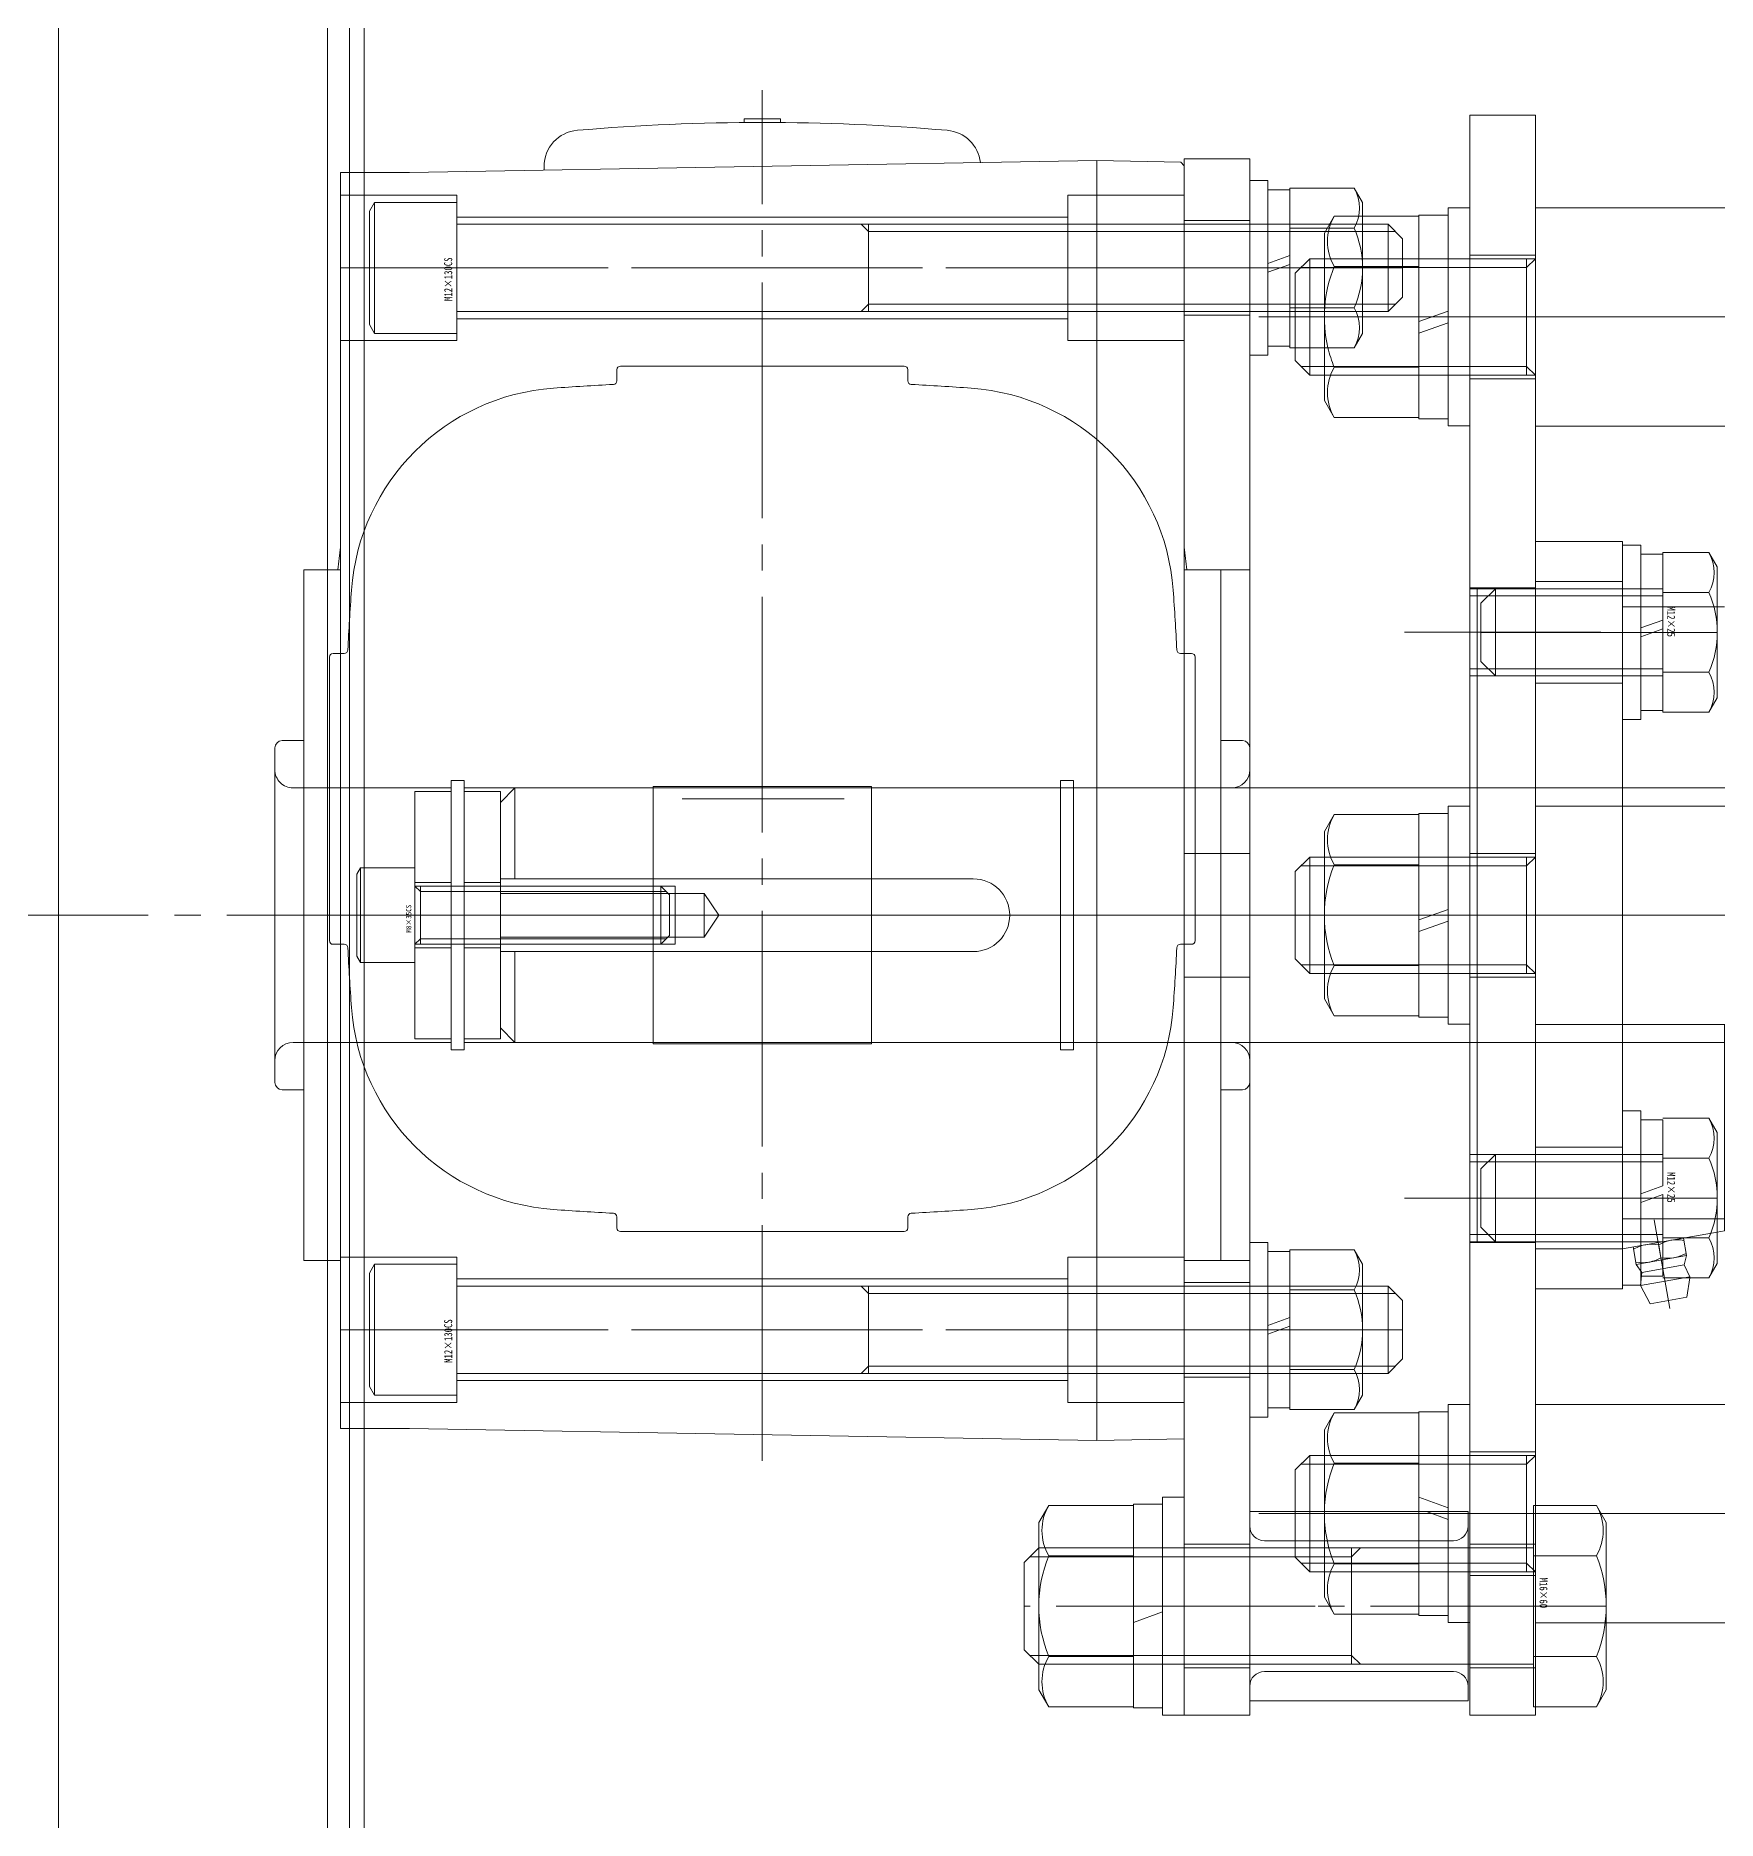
# Model space of a CAD drawing. Units: millimetres at full size. Extents: x -19442 to 19442, y -5866 to 5866.
# Drawn here: x 5486.6 to 5717.7, y 2206.1 to 2451.5 of the extents above; entities that cross this region are included whole.
import ezdxf
from ezdxf.enums import TextEntityAlignment as Align

# ---------------------------------------------------------------- set-up
doc = ezdxf.new("R2010")
doc.units = ezdxf.units.MM
doc.header["$LTSCALE"] = 3.6
doc.linetypes.add('CHAIN2', pattern=[12, 9, -1, 1, -1])
for name, color, linetype, lineweight in [('0-3_04_HIDDEN', 7, 'Continuous', 9), ('0-4_05_CENTER', 2, 'CHAIN2', 9), ('0-6_0', 2, 'Continuous', 9), ('0-8_03_かくれ線', 5, 'Continuous', 9), ('0-9_04_中心線', 4, 'CHAIN2', 9)]:
    doc.layers.add(name, color=color, linetype=linetype, lineweight=lineweight)
doc.styles.add('ＭＳ ゴシック', font='')
doc.styles.get('ＭＳ ゴシック').set_extended_font_data('MS Gothic')

# ---------------------------------------------------------------- blocks, each defined once
blk = doc.blocks.new('A$C1140449C_1')
at = {"layer": '0-3_04_HIDDEN'}
blk.add_line((-603, -600), (-603, 600), dxfattribs=at)
at = {"layer": '0-4_05_CENTER'}
blk.add_line((668.35, 0), (-668.35, 0), dxfattribs=at)
at = {"layer": '0-6_0', "color": 134}
for points in [[(-600, 600), (-640, 600), (-640, -600), (-600, -600)], [(600, -600), (-600, -600), (-600, 600), (600, 600)], [(598, -598), (-598, -598), (-598, 598), (598, 598)]]:
    blk.add_lwpolyline(points, close=True, dxfattribs=at)
blk = doc.blocks.new('A$C01295FB4_1')
at = {"layer": '0-6_0'}
blk.add_blockref('A$C1140449C_1', (0, 0), dxfattribs=at)

msp = doc.modelspace()

# ---------------------------------------------------------------- linework, layer by layer
at = {"layer": '0-8_03_かくれ線'}
for p, q in [((5583.989, 2440.072), (5583.989, 2439.561)), ((5588.989, 2440.072), (5583.989, 2440.072)), ((5588.989, 2440.072), (5588.989, 2439.561)), ((5632.489, 2434.334), (5537.989, 2432.685)), ((5632.489, 2346.343), (5632.489, 2434.334)), ((5643.99, 2434.134), (5632.489, 2434.334)), ((5528.489, 2346.343), (5528.489, 2432.685)), ((5537.989, 2432.685), (5528.489, 2432.685)), ((5556.489, 2433.51), (5556.489, 2433.007)), ((5655.989, 2420.172), (5655.989, 2430.322)), ((5658.989, 2430.322), (5655.989, 2430.322)), ((5658.989, 2430.541), (5667.851, 2430.541)), ((5658.989, 2408.602), (5658.989, 2430.541)), ((5658.989, 2421.264), (5658.989, 2430.322)), ((5667.851, 2430.541), (5668.989, 2428.572)), ((5533.189, 2428.572), (5532.489, 2427.359)), ((5532.489, 2427.359), (5532.489, 2411.784)), ((5533.189, 2428.572), (5533.189, 2410.572)), ((5544.489, 2428.572), (5533.189, 2428.572)), ((5544.489, 2428.572), (5544.489, 2410.572)), ((5668.989, 2410.572), (5668.989, 2428.572)), ((5676.74, 2426.844), (5676.74, 2412.188)), ((5680.74, 2426.844), (5676.74, 2426.844)), ((5680.74, 2426.844), (5680.74, 2413.644)), ((5683.74, 2397.844), (5683.74, 2427.844)), ((5544.489, 2426.572), (5628.49, 2426.572)), ((5544.489, 2425.572), (5668.989, 2425.572)), ((5601.071, 2424.572), (5600.071, 2425.572)), ((5601.071, 2425.572), (5601.071, 2413.572)), ((5601.071, 2424.572), (5668.989, 2424.572)), ((5653.49, 2426.072), (5644.49, 2426.072)), ((5658.989, 2425.057), (5667.851, 2425.057)), ((5665.1, 2426.701), (5663.74, 2424.344)), ((5665.1, 2426.701), (5669.49, 2426.701)), ((5668.989, 2425.572), (5672.489, 2425.572)), ((5668.989, 2424.572), (5673.489, 2424.572)), ((5676.74, 2426.701), (5669.49, 2426.701)), ((5672.489, 2425.572), (5674.489, 2423.572)), ((5672.489, 2425.572), (5672.489, 2413.572)), ((5663.74, 2408.602), (5663.74, 2424.344)), ((5674.489, 2423.572), (5674.489, 2415.572)), ((5655.989, 2420.172), (5658.989, 2421.264)), ((5655.989, 2418.972), (5658.989, 2420.064)), ((5658.989, 2408.822), (5658.989, 2420.064)), ((5661.74, 2420.836), (5659.74, 2418.836)), ((5663.74, 2419.636), (5660.54, 2419.636)), ((5663.74, 2420.836), (5661.74, 2420.836)), ((5661.74, 2408.594), (5661.74, 2420.836)), ((5692.74, 2420.836), (5663.74, 2420.836)), ((5691.54, 2419.636), (5663.74, 2419.636)), ((5669.49, 2419.772), (5665.1, 2419.772)), ((5676.74, 2419.772), (5669.49, 2419.772)), ((5683.74, 2421.344), (5692.74, 2421.344)), ((5691.54, 2420.836), (5691.54, 2404.836)), ((5691.54, 2419.636), (5692.74, 2420.836)), ((5655.989, 2408.822), (5655.989, 2418.972)), ((5659.74, 2408.594), (5659.74, 2418.836)), ((5601.071, 2414.572), (5600.071, 2413.572)), ((5601.071, 2414.572), (5668.989, 2414.572)), ((5668.989, 2414.572), (5673.489, 2414.572)), ((5672.489, 2413.572), (5674.489, 2415.572)), ((5544.489, 2413.572), (5668.989, 2413.572)), ((5544.489, 2412.572), (5628.49, 2412.572)), ((5653.49, 2413.072), (5644.49, 2413.072)), ((5658.989, 2414.087), (5667.851, 2414.087)), ((5668.989, 2413.572), (5672.489, 2413.572)), ((5680.74, 2413.644), (5676.74, 2412.188)), ((5533.189, 2410.572), (5532.489, 2411.784)), ((5544.489, 2410.572), (5533.189, 2410.572)), ((5667.851, 2408.602), (5668.989, 2410.572)), ((5680.74, 2412.044), (5676.74, 2410.588)), ((5676.74, 2410.588), (5676.74, 2398.844)), ((5680.74, 2412.044), (5680.74, 2398.844)), ((5655.989, 2408.822), (5658.989, 2408.822)), ((5658.989, 2408.602), (5667.851, 2408.602)), ((5659.74, 2406.836), (5659.74, 2408.594)), ((5661.74, 2404.836), (5661.74, 2408.594)), ((5663.74, 2408.602), (5663.74, 2401.344)), ((5566.489, 2405.572), (5566.489, 2404.047)), ((5586.489, 2406.072), (5566.989, 2406.072)), ((5586.489, 2406.072), (5605.989, 2406.072)), ((5586.489, 2406.072), (5605.989, 2406.072)), ((5606.489, 2405.572), (5606.489, 2404.047)), ((5606.489, 2405.572), (5606.489, 2404.047)), ((5661.74, 2404.836), (5659.74, 2406.836)), ((5663.74, 2406.036), (5660.54, 2406.036)), ((5663.74, 2404.836), (5661.74, 2404.836)), ((5691.54, 2406.036), (5663.74, 2406.036)), ((5692.74, 2404.836), (5663.74, 2404.836)), ((5676.74, 2405.916), (5665.1, 2405.916)), ((5691.54, 2406.036), (5692.74, 2404.836)), ((5683.74, 2404.344), (5692.74, 2404.344)), ((5665.1, 2398.988), (5663.74, 2401.344)), ((5676.74, 2398.844), (5680.74, 2398.844)), ((5680.74, 2397.844), (5683.74, 2397.844)), ((5704.74, 2381.963), (5692.74, 2381.963)), ((5692.74, 2381.963), (5692.74, 2345.572)), ((5704.74, 2381.963), (5704.74, 2345.572)), ((5704.74, 2381.463), (5704.74, 2357.463)), ((5707.24, 2370.063), (5707.24, 2380.213)), ((5710.24, 2380.213), (5707.24, 2380.213)), ((5710.24, 2380.432), (5716.602, 2380.432)), ((5710.24, 2380.432), (5710.24, 2358.493)), ((5710.24, 2371.155), (5710.24, 2380.213)), ((5716.602, 2380.432), (5717.74, 2378.463)), ((5523.489, 2283.072), (5523.489, 2378.072)), ((5523.489, 2378.072), (5528.489, 2378.072)), ((5649.489, 2378.072), (5644.489, 2378.072)), ((5653.49, 2378.072), (5644.49, 2378.072)), ((5649.49, 2330.343), (5649.49, 2378.072)), ((5717.74, 2360.463), (5717.74, 2378.463)), ((5683.74, 2375.563), (5692.74, 2375.563)), ((5683.74, 2375.463), (5692.74, 2375.463)), ((5692.74, 2375.572), (5684.74, 2375.572)), ((5687.24, 2375.463), (5685.24, 2373.463)), ((5710.24, 2375.463), (5687.24, 2375.463)), ((5687.24, 2363.463), (5687.24, 2375.463)), ((5692.74, 2376.463), (5704.74, 2376.463)), ((5683.74, 2374.463), (5692.74, 2374.463)), ((5685.24, 2365.463), (5685.24, 2373.463)), ((5710.24, 2374.463), (5686.24, 2374.463)), ((5717.74, 2372.972), (5704.74, 2372.972)), ((5710.24, 2374.947), (5716.602, 2374.947)), ((5718.74, 2372.972), (5717.74, 2372.972)), ((5707.24, 2370.063), (5710.24, 2371.155)), ((5707.24, 2368.863), (5710.24, 2369.955)), ((5707.24, 2358.713), (5707.24, 2368.863)), ((5710.24, 2358.713), (5710.24, 2369.955)), ((5526.989, 2346.572), (5526.989, 2366.072)), ((5527.489, 2366.572), (5529.014, 2366.572)), ((5645.489, 2366.572), (5643.964, 2366.572)), ((5645.989, 2346.572), (5645.989, 2366.072)), ((5683.74, 2364.463), (5692.74, 2364.463)), ((5683.74, 2363.463), (5692.74, 2363.463)), ((5687.24, 2363.463), (5685.24, 2365.463)), ((5710.24, 2364.463), (5686.24, 2364.463)), ((5710.24, 2363.463), (5687.24, 2363.463)), ((5710.24, 2363.978), (5716.602, 2363.978)), ((5692.74, 2362.463), (5704.74, 2362.463)), ((5707.24, 2358.713), (5710.24, 2358.713)), ((5710.24, 2358.493), (5716.602, 2358.493)), ((5716.602, 2358.493), (5717.74, 2360.463)), ((5707.24, 2357.463), (5704.74, 2357.463)), ((5519.489, 2353.572), (5519.489, 2330.572)), ((5520.489, 2354.572), (5523.489, 2354.572)), ((5652.489, 2354.572), (5649.489, 2354.572)), ((5653.489, 2353.572), (5653.489, 2330.572)), ((5521.989, 2348.073), (5543.739, 2348.072)), ((5526.989, 2346.572), (5526.989, 2327.072)), ((5528.489, 2260.001), (5528.489, 2346.343)), ((5545.489, 2348.072), (5571.489, 2348.072)), ((5552.491, 2348.072), (5550.491, 2346.072)), ((5550.491, 2346.072), (5550.491, 2315.072)), ((5930.491, 2348.072), (5552.491, 2348.072)), ((5552.491, 2335.572), (5552.491, 2348.072)), ((5601.489, 2348.072), (5627.489, 2348.072)), ((5650.989, 2348.072), (5629.239, 2348.072)), ((5644.49, 2346.343), (5644.49, 2258.561)), ((5645.989, 2346.572), (5645.989, 2327.072)), ((5665.1, 2344.428), (5663.74, 2342.072)), ((5676.74, 2344.428), (5665.1, 2344.428)), ((5676.74, 2344.572), (5676.74, 2329.916)), ((5680.74, 2344.572), (5676.74, 2344.572)), ((5680.74, 2344.572), (5680.74, 2331.372)), ((5683.74, 2315.572), (5683.74, 2345.572)), ((5692.74, 2345.572), (5692.74, 2315.572)), ((5704.74, 2345.572), (5704.74, 2315.572)), ((5663.74, 2342.072), (5663.74, 2319.072)), ((5653.49, 2339.072), (5644.49, 2339.072)), ((5661.74, 2338.563), (5659.74, 2336.563)), ((5663.74, 2338.563), (5661.74, 2338.563)), ((5661.74, 2322.563), (5661.74, 2338.563)), ((5692.74, 2338.563), (5663.74, 2338.563)), ((5683.74, 2339.072), (5692.74, 2339.072)), ((5691.54, 2338.563), (5691.54, 2322.563)), ((5691.54, 2337.363), (5692.74, 2338.563)), ((5531.239, 2337.072), (5530.739, 2336.206)), ((5530.739, 2336.206), (5530.739, 2324.938)), ((5531.239, 2337.072), (5531.239, 2324.072)), ((5538.739, 2337.072), (5531.239, 2337.072)), ((5538.739, 2337.072), (5538.739, 2324.072)), ((5659.74, 2324.563), (5659.74, 2336.563)), ((5663.74, 2337.363), (5660.54, 2337.363)), ((5691.54, 2337.363), (5663.74, 2337.363)), ((5676.74, 2337.5), (5665.1, 2337.5)), ((5538.739, 2335.072), (5543.739, 2335.072)), ((5539.489, 2333.822), (5538.739, 2334.572)), ((5539.489, 2334.572), (5539.489, 2326.572)), ((5539.489, 2333.822), (5573.289, 2333.822)), ((5545.491, 2335.072), (5550.491, 2335.072)), ((5615.491, 2335.572), (5550.491, 2335.572)), ((5574.491, 2334.572), (5550.491, 2334.572)), ((5572.539, 2334.572), (5572.539, 2326.572)), ((5574.491, 2326.572), (5574.491, 2334.572)), ((5573.739, 2333.372), (5573.739, 2327.772)), ((5578.491, 2333.572), (5580.493, 2330.572)), ((5680.74, 2331.372), (5676.74, 2329.916)), ((5519.489, 2307.572), (5519.489, 2330.572)), ((5580.493, 2330.572), (5578.491, 2327.572)), ((5649.49, 2330.343), (5649.49, 2283.072)), ((5653.489, 2307.572), (5653.489, 2330.572)), ((5680.74, 2329.772), (5676.74, 2328.316)), ((5680.74, 2329.772), (5680.74, 2316.572)), ((5527.489, 2326.572), (5529.014, 2326.572)), ((5539.489, 2327.322), (5538.739, 2326.572)), ((5539.489, 2327.322), (5573.289, 2327.322)), ((5578.491, 2327.572), (5550.491, 2327.572)), ((5574.491, 2326.572), (5550.491, 2326.572)), ((5645.489, 2326.572), (5643.964, 2326.572)), ((5676.74, 2328.316), (5676.74, 2316.572)), ((5531.239, 2324.072), (5530.739, 2324.938)), ((5538.739, 2324.072), (5531.239, 2324.072)), ((5538.739, 2326.072), (5543.739, 2326.072)), ((5545.491, 2326.072), (5550.491, 2326.072)), ((5615.491, 2325.572), (5550.491, 2325.572)), ((5552.491, 2325.572), (5552.491, 2313.072)), ((5661.74, 2322.563), (5659.74, 2324.563)), ((5653.49, 2322.072), (5644.49, 2322.072)), ((5663.74, 2323.763), (5660.54, 2323.763)), ((5663.74, 2322.563), (5661.74, 2322.563)), ((5691.54, 2323.763), (5663.74, 2323.763)), ((5692.74, 2322.563), (5663.74, 2322.563)), ((5676.74, 2323.644), (5665.1, 2323.644)), ((5683.74, 2322.072), (5692.74, 2322.072)), ((5691.54, 2323.763), (5692.74, 2322.563)), ((5665.1, 2316.715), (5663.74, 2319.072)), ((5676.74, 2316.572), (5680.74, 2316.572)), ((5550.491, 2315.072), (5552.491, 2313.072)), ((5680.74, 2315.572), (5683.74, 2315.572)), ((5692.74, 2315.572), (5692.74, 2279.181)), ((5704.74, 2315.572), (5704.74, 2279.181)), ((5521.989, 2313.073), (5543.739, 2313.072)), ((5545.489, 2313.072), (5571.489, 2313.072)), ((5932.74, 2313.072), (5552.491, 2313.072)), ((5601.489, 2313.072), (5627.489, 2313.072)), ((5650.989, 2313.072), (5629.239, 2313.072)), ((5520.489, 2306.572), (5523.489, 2306.572)), ((5652.489, 2306.572), (5649.489, 2306.572)), ((5710.24, 2302.65), (5716.602, 2302.65)), ((5716.602, 2302.65), (5717.74, 2300.681)), ((5717.74, 2282.681), (5717.74, 2300.681)), ((5683.74, 2297.681), (5692.74, 2297.681)), ((5687.24, 2297.681), (5685.24, 2295.681)), ((5710.24, 2297.681), (5687.24, 2297.681)), ((5687.24, 2285.681), (5687.24, 2297.681)), ((5704.74, 2298.681), (5692.74, 2298.681)), ((5710.24, 2297.166), (5716.602, 2297.166)), ((5683.74, 2296.681), (5692.74, 2296.681)), ((5685.24, 2287.681), (5685.24, 2295.681)), ((5710.24, 2296.681), (5686.24, 2296.681)), ((5707.24, 2292.281), (5710.24, 2293.373)), ((5707.24, 2291.081), (5710.24, 2292.173)), ((5710.24, 2280.931), (5710.24, 2292.173)), ((5566.489, 2287.572), (5566.489, 2289.097)), ((5586.489, 2287.072), (5566.989, 2287.072)), ((5586.489, 2287.072), (5605.989, 2287.072)), ((5606.489, 2287.572), (5606.489, 2289.097)), ((5687.24, 2285.681), (5685.24, 2287.681)), ((5717.74, 2288.84), (5704.74, 2288.84)), ((5704.74, 2284.681), (5717.74, 2286.995)), ((5717.74, 2288.84), (5718.74, 2288.84)), ((5658.99, 2284.541), (5667.852, 2284.541)), ((5658.99, 2262.602), (5658.99, 2284.541)), ((5667.852, 2284.541), (5668.99, 2282.572)), ((5683.74, 2286.681), (5692.74, 2286.681)), ((5683.74, 2285.681), (5692.74, 2285.681)), ((5683.74, 2285.58), (5692.74, 2285.58)), ((5710.24, 2286.681), (5686.24, 2286.681)), ((5710.24, 2285.681), (5687.24, 2285.681)), ((5704.74, 2284.681), (5692.74, 2284.681)), ((5706.616, 2282.556), (5706.193, 2284.959)), ((5709.694, 2285.259), (5710.009, 2283.472)), ((5710.24, 2286.196), (5716.602, 2286.196)), ((5713.086, 2286.175), (5713.51, 2283.772)), ((5523.489, 2283.072), (5528.489, 2283.072)), ((5533.19, 2282.572), (5532.49, 2281.359)), ((5533.19, 2282.572), (5533.19, 2264.572)), ((5544.49, 2282.572), (5533.19, 2282.572)), ((5544.49, 2282.572), (5544.49, 2264.572)), ((5649.489, 2283.072), (5644.489, 2283.072)), ((5653.49, 2283.072), (5644.49, 2283.072)), ((5655.99, 2274.172), (5655.99, 2284.322)), ((5658.99, 2284.322), (5655.99, 2284.322)), ((5658.99, 2275.264), (5658.99, 2284.322)), ((5668.99, 2264.572), (5668.99, 2282.572)), ((5706.616, 2282.556), (5713.51, 2283.772)), ((5713.188, 2282.487), (5713.51, 2283.772)), ((5713.985, 2280.85), (5713.188, 2282.487)), ((5716.602, 2280.711), (5717.74, 2282.681)), ((5532.49, 2281.359), (5532.49, 2265.784)), ((5544.489, 2280.572), (5628.49, 2280.572)), ((5653.49, 2280.072), (5644.49, 2280.072)), ((5707.24, 2279.681), (5704.74, 2279.681)), ((5707.358, 2281.459), (5707.17, 2279.648)), ((5707.17, 2279.648), (5713.197, 2280.711)), ((5707.24, 2280.931), (5710.24, 2280.931)), ((5710.24, 2280.711), (5716.602, 2280.711)), ((5713.567, 2278.035), (5713.964, 2280.711)), ((5544.49, 2279.572), (5668.99, 2279.572)), ((5601.072, 2278.572), (5600.072, 2279.572)), ((5601.072, 2279.572), (5601.072, 2267.572)), ((5601.072, 2278.572), (5668.99, 2278.572)), ((5658.99, 2279.057), (5667.852, 2279.057)), ((5668.99, 2279.572), (5672.49, 2279.572)), ((5668.99, 2278.572), (5673.49, 2278.572)), ((5672.49, 2279.572), (5674.49, 2277.572)), ((5672.49, 2279.572), (5672.49, 2267.572)), ((5674.49, 2277.572), (5674.49, 2269.572)), ((5692.74, 2279.181), (5704.74, 2279.181)), ((5655.99, 2274.172), (5658.99, 2275.264)), ((5655.99, 2272.972), (5658.99, 2274.064)), ((5655.99, 2262.822), (5655.99, 2272.972)), ((5658.99, 2262.822), (5658.99, 2274.064)), ((5544.49, 2267.572), (5668.99, 2267.572)), ((5601.072, 2268.572), (5600.072, 2267.572)), ((5601.072, 2268.572), (5668.99, 2268.572)), ((5658.99, 2268.087), (5667.852, 2268.087)), ((5668.99, 2268.572), (5673.49, 2268.572)), ((5668.99, 2267.572), (5672.49, 2267.572)), ((5672.49, 2267.572), (5674.49, 2269.572)), ((5533.19, 2264.572), (5532.49, 2265.784)), ((5544.489, 2266.572), (5628.49, 2266.572)), ((5653.49, 2267.072), (5644.49, 2267.072)), ((5544.49, 2264.572), (5533.19, 2264.572)), ((5655.99, 2262.822), (5658.99, 2262.822)), ((5658.99, 2262.602), (5667.852, 2262.602)), ((5667.852, 2262.602), (5668.99, 2264.572)), ((5680.74, 2263.299), (5680.74, 2248.572)), ((5680.74, 2263.299), (5683.74, 2263.299)), ((5683.74, 2263.299), (5683.74, 2248.572)), ((5537.989, 2260.001), (5528.489, 2260.001)), ((5632.489, 2258.352), (5537.989, 2260.001)), ((5665.1, 2262.156), (5663.74, 2259.799)), ((5676.74, 2262.156), (5665.1, 2262.156)), ((5676.74, 2262.299), (5680.74, 2262.299)), ((5680.74, 2249.099), (5680.74, 2262.299)), ((5663.74, 2248.572), (5663.74, 2259.799)), ((5661.74, 2256.291), (5659.74, 2254.291)), ((5663.74, 2255.091), (5660.54, 2255.091)), ((5661.74, 2256.291), (5661.74, 2248.563)), ((5663.74, 2256.291), (5661.74, 2256.291)), ((5692.74, 2256.291), (5663.74, 2256.291)), ((5691.54, 2255.091), (5663.74, 2255.091)), ((5676.74, 2255.228), (5665.1, 2255.228)), ((5683.74, 2256.799), (5692.74, 2256.799)), ((5691.54, 2240.291), (5691.54, 2256.291)), ((5691.54, 2255.091), (5692.74, 2256.291)), ((5659.74, 2254.291), (5659.74, 2248.563)), ((5644.49, 2220.572), (5644.49, 2250.572)), ((5680.74, 2249.099), (5676.74, 2250.555)), ((5625.85, 2249.428), (5624.49, 2247.072)), ((5637.49, 2249.428), (5625.85, 2249.428)), ((5637.49, 2249.572), (5637.49, 2234.916)), ((5641.49, 2249.572), (5637.49, 2249.572)), ((5641.49, 2249.572), (5641.49, 2236.372)), ((5659.74, 2242.291), (5659.74, 2248.563)), ((5661.74, 2240.291), (5661.74, 2248.563)), ((5663.74, 2248.572), (5663.74, 2236.799)), ((5680.74, 2247.499), (5677.793, 2248.572)), ((5680.74, 2233.299), (5680.74, 2248.572)), ((5683.74, 2248.572), (5683.74, 2233.299)), ((5692.49, 2249.428), (5701.129, 2249.428)), ((5692.49, 2249.428), (5692.49, 2221.715)), ((5701.129, 2249.428), (5702.49, 2247.072)), ((5624.49, 2247.072), (5624.49, 2224.072)), ((5702.49, 2224.072), (5702.49, 2247.072)), ((5624.49, 2243.572), (5622.49, 2241.572)), ((5692.49, 2243.572), (5624.49, 2243.572)), ((5624.49, 2227.572), (5624.49, 2243.572)), ((5653.49, 2244.072), (5644.49, 2244.072)), ((5655.49, 2244.572), (5681.49, 2244.572)), ((5667.49, 2243.572), (5667.49, 2227.572)), ((5667.49, 2242.372), (5668.69, 2243.572)), ((5683.74, 2244.072), (5692.74, 2244.072)), ((5622.49, 2229.572), (5622.49, 2241.572)), ((5624.49, 2242.372), (5623.29, 2242.372)), ((5667.49, 2242.372), (5624.49, 2242.372)), ((5637.49, 2242.5), (5625.85, 2242.5)), ((5661.74, 2240.291), (5659.74, 2242.291)), ((5663.74, 2241.491), (5660.54, 2241.491)), ((5691.54, 2241.491), (5663.74, 2241.491)), ((5676.74, 2241.371), (5665.1, 2241.371)), ((5691.54, 2241.491), (5692.74, 2240.291)), ((5692.49, 2242.5), (5701.129, 2242.5)), ((5663.74, 2240.291), (5661.74, 2240.291)), ((5692.74, 2240.291), (5663.74, 2240.291)), ((5683.74, 2239.799), (5692.74, 2239.799)), ((5665.1, 2234.443), (5663.74, 2236.799)), ((5641.49, 2234.772), (5637.49, 2233.316)), ((5637.49, 2233.316), (5637.49, 2221.572)), ((5641.49, 2234.772), (5641.49, 2221.572)), ((5676.74, 2234.443), (5665.1, 2234.443)), ((5680.74, 2234.299), (5676.74, 2234.299)), ((5680.74, 2233.299), (5683.74, 2233.299)), ((5702.74, 2233.291), (5692.74, 2233.291)), ((5842.74, 2233.291), (5702.74, 2233.291)), ((5624.49, 2227.572), (5622.49, 2229.572)), ((5624.49, 2228.772), (5623.29, 2228.772)), ((5667.49, 2228.772), (5624.49, 2228.772)), ((5637.49, 2228.644), (5625.85, 2228.644)), ((5667.49, 2228.772), (5668.69, 2227.572)), ((5692.49, 2228.644), (5701.129, 2228.644)), ((5692.49, 2227.572), (5624.49, 2227.572)), ((5653.49, 2227.072), (5644.49, 2227.072)), ((5655.49, 2226.572), (5681.49, 2226.572)), ((5683.74, 2227.072), (5692.74, 2227.072)), ((5625.85, 2221.715), (5624.49, 2224.072)), ((5701.129, 2221.715), (5702.49, 2224.072)), ((5637.49, 2221.572), (5641.49, 2221.572)), ((5692.49, 2221.715), (5701.129, 2221.715)), ((5641.49, 2220.572), (5644.49, 2220.572))]:
    msp.add_line(p, q, dxfattribs=at)
for points in [[(5683.74, 2440.572), (5683.74, 2220.572), (5692.74, 2220.572), (5692.74, 2440.572)], [(5644.49, 2434.572), (5644.49, 2220.572), (5653.49, 2220.572), (5653.49, 2434.572)], [(5655.989, 2431.572), (5653.489, 2431.572), (5653.489, 2407.572), (5655.989, 2407.572)], [(5842.74, 2427.836), (5692.74, 2427.836), (5692.74, 2397.836), (5842.74, 2397.836)], [(5543.739, 2312.072), (5545.489, 2312.072), (5545.489, 2349.072), (5543.739, 2349.072)], [(5627.489, 2312.072), (5629.239, 2312.072), (5629.239, 2349.072), (5627.489, 2349.072)], [(5538.739, 2313.572), (5543.739, 2313.572), (5543.739, 2347.572), (5538.739, 2347.572)], [(5545.491, 2313.572), (5550.491, 2313.572), (5550.491, 2347.572), (5545.491, 2347.572)], [(5571.489, 2312.872), (5601.489, 2312.872), (5601.489, 2348.272), (5571.489, 2348.272)], [(5842.74, 2345.563), (5692.74, 2345.563), (5692.74, 2315.563), (5842.74, 2315.563)], [(5655.99, 2285.572), (5653.49, 2285.572), (5653.49, 2261.572), (5655.99, 2261.572)], [(5653.49, 2222.572), (5683.49, 2222.572), (5683.49, 2248.572), (5653.49, 2248.572)]]:
    msp.add_lwpolyline(points, close=True, dxfattribs=at)
for points in [[(5644.49, 2346.343), (5644.49, 2433.625), (5643.99, 2434.134)], [(5528.489, 2429.572), (5544.489, 2429.572), (5544.489, 2409.572), (5528.489, 2409.572)], [(5644.49, 2429.572), (5628.49, 2429.572), (5628.49, 2409.572), (5644.49, 2409.572)], [(5680.74, 2397.844), (5680.74, 2427.844), (5683.74, 2427.844)], [(5676.74, 2426.701), (5676.74, 2398.988), (5665.1, 2398.988)], [(5704.74, 2381.463), (5707.24, 2381.463), (5707.24, 2357.463)], [(5684.74, 2375.572), (5684.74, 2285.572), (5692.74, 2285.572)], [(5644.49, 2258.561), (5632.489, 2258.352), (5632.489, 2346.343)], [(5676.74, 2344.428), (5676.74, 2316.715), (5665.1, 2316.715)], [(5680.74, 2315.572), (5680.74, 2345.572), (5683.74, 2345.572)], [(5538.739, 2334.572), (5572.539, 2334.572), (5573.739, 2333.372)], [(5578.491, 2327.572), (5578.491, 2333.572), (5550.491, 2333.572)], [(5538.739, 2326.572), (5572.539, 2326.572), (5573.739, 2327.772)], [(5718.74, 2315.572), (5718.74, 2287.172), (5717.74, 2286.995)], [(5704.74, 2303.681), (5707.24, 2303.681), (5707.24, 2279.681)], [(5710.24, 2293.373), (5710.24, 2302.431), (5707.24, 2302.431)], [(5707.916, 2285.263), (5707.794, 2285.24), (5707.397, 2285.14), (5707.008, 2285.007), (5706.247, 2284.652)], [(5711.363, 2285.871), (5711.241, 2285.848), (5710.844, 2285.748), (5710.455, 2285.615), (5709.694, 2285.259), (5709.252, 2285.312), (5708.81, 2285.334), (5708.361, 2285.319), (5707.916, 2285.263)], [(5713.141, 2285.867), (5712.699, 2285.919), (5712.257, 2285.942), (5711.808, 2285.927), (5711.363, 2285.871)], [(5528.489, 2283.572), (5544.489, 2283.572), (5544.489, 2263.572), (5528.489, 2263.572)], [(5644.49, 2283.572), (5628.49, 2283.572), (5628.49, 2263.572), (5644.49, 2263.572)], [(5706.562, 2282.864), (5707.004, 2282.812), (5707.446, 2282.79), (5707.895, 2282.804), (5708.34, 2282.86), (5708.462, 2282.884), (5708.859, 2282.983), (5709.248, 2283.116), (5710.009, 2283.472)], [(5706.616, 2282.556), (5707.358, 2281.459), (5713.188, 2282.487)], [(5710.009, 2283.472), (5710.451, 2283.42), (5710.893, 2283.398), (5711.342, 2283.412), (5711.787, 2283.468), (5711.909, 2283.491), (5712.306, 2283.591), (5712.694, 2283.724), (5713.456, 2284.08)], [(5707.17, 2279.648), (5708.525, 2277.146), (5713.567, 2278.035)], [(5713.197, 2280.711), (5713.985, 2280.85), (5713.964, 2280.711)], [(5692.74, 2233.291), (5692.74, 2263.291), (5842.74, 2263.291), (5842.74, 2233.291)], [(5676.74, 2234.299), (5676.74, 2248.572), (5676.74, 2262.299)], [(5641.49, 2220.572), (5641.49, 2250.572), (5644.49, 2250.572)], [(5637.49, 2249.428), (5637.49, 2221.715), (5625.85, 2221.715)]]:
    msp.add_lwpolyline(points, dxfattribs=at)
for centre, radius, start, end in [((5586.489, 2139.572), 300, 90, 94.8614), ((5586.489, 2139.572), 300, 85.1386, 90), ((5561.489, 2433.51), 5, 94.8614, 180), ((5611.489, 2433.51), 5, 6.2447, 85.1386), ((5663.101, 2427.799), 5.485, 330.00001, 29.99999), ((5671.1, 2423.236), 6.928, 150.00001, 209.99999), ((5655.193, 2419.572), 13.796, 336.57346, 23.42654), ((5682.061, 2412.844), 18.321, 157.78075, 193.38766), ((5663.101, 2411.344), 5.485, 330.00001, 29.99999), ((5682.061, 2412.844), 18.321, 193.38766, 202.21925), ((5566.989, 2405.572), 0.5, 90, 180), ((5605.989, 2405.572), 0.5, 0, 90), ((5605.989, 2405.572), 0.5, 0, 90), ((5671.1, 2402.452), 6.928, 150.00001, 209.99999), ((5559.943, 2373.118), 30, 94.11435, 175.88565), ((5586.489, 2004.072), 400, 92.93403, 94.11435), ((5565.989, 2404.047), 0.5, 272.93403, 0), ((5606.989, 2404.047), 0.5, 180, 267.06597), ((5606.989, 2404.047), 0.5, 180, 267.06597), ((5586.489, 2004.072), 400, 85.88565, 87.06597), ((5613.036, 2373.118), 30, 4.11435, 85.88565), ((5827.089, 2346.572), 300.6, 173.38699, 173.98488), ((5345.889, 2346.572), 300.6, 6.01512, 6.61235), ((5711.852, 2377.69), 5.485, 330.00001, 29.99999), ((5928.989, 2346.572), 400, 175.88565, 177.06598), ((5243.989, 2346.572), 400, 2.93402, 4.11435), ((5703.944, 2369.463), 13.796, 336.57346, 23.42654), ((5527.489, 2366.072), 0.5, 90, 180), ((5529.014, 2367.072), 0.5, 270, 357.06598), ((5643.964, 2367.072), 0.5, 182.93402, 270), ((5643.964, 2367.072), 0.5, 182.93402, 270), ((5645.489, 2366.072), 0.5, 0, 90), ((5711.852, 2361.235), 5.485, 330.00001, 29.99999), ((5520.489, 2353.572), 1, 90, 180), ((5652.489, 2353.572), 1, 0, 90), ((5521.989, 2350.573), 2.5, 179.99916, 269.99916), ((5650.989, 2350.572), 2.5, 270, 0), ((5671.1, 2340.964), 6.928, 150.00001, 209.99999), ((5682.061, 2330.572), 18.321, 157.78075, 202.21925), ((5615.491, 2330.572), 5, 0, 90), ((5615.491, 2330.572), 5, 270, 0), ((5527.489, 2327.072), 0.5, 180, 270), ((5529.014, 2326.072), 0.5, 2.93402, 90), ((5643.964, 2326.072), 0.5, 90, 177.06598), ((5643.964, 2326.072), 0.5, 90, 177.06598), ((5645.489, 2327.072), 0.5, 270, 0), ((5645.489, 2327.072), 0.5, 270, 0), ((5928.989, 2346.572), 400, 182.93402, 184.11435), ((5243.989, 2346.572), 400, 355.88565, 357.06598), ((5671.1, 2320.179), 6.928, 150.00001, 209.99999), ((5559.943, 2320.025), 30, 184.11435, 265.88565), ((5613.036, 2320.025), 30, 274.11435, 355.88565), ((5521.989, 2310.573), 2.5, 89.99916, 179.99916), ((5650.989, 2310.572), 2.5, 0, 90), ((5520.489, 2307.572), 1, 180, 270), ((5652.489, 2307.572), 1, 270, 0), ((5711.852, 2299.908), 5.485, 330.00001, 29.99999), ((5703.944, 2291.681), 13.796, 336.57346, 23.42654), ((5586.489, 2689.072), 400, 265.88565, 267.06597), ((5565.989, 2289.097), 0.5, 0, 87.06597), ((5606.989, 2289.097), 0.5, 92.93403, 180), ((5586.489, 2689.072), 400, 272.93403, 274.11435), ((5566.989, 2287.572), 0.5, 180, 270), ((5605.989, 2287.572), 0.5, 270, 0), ((5663.102, 2281.799), 5.485, 330.00001, 29.99999), ((5711.852, 2283.454), 5.485, 330.00001, 29.99999), ((5655.194, 2273.572), 13.796, 336.57346, 23.42654), ((5663.102, 2265.344), 5.485, 330.00001, 29.99999), ((5671.1, 2258.692), 6.928, 150.00001, 209.99999), ((5682.061, 2248.299), 18.321, 157.78075, 179.14815), ((5631.85, 2245.964), 6.928, 150.00001, 209.99999), ((5682.061, 2248.299), 18.321, 179.14815, 202.21925), ((5695.129, 2245.964), 6.928, 330.00001, 29.99999), ((5655.49, 2246.572), 2, 180, 270), ((5681.49, 2246.572), 2, 270, 0), ((5642.811, 2235.572), 18.321, 157.78075, 202.21925), ((5671.1, 2237.907), 6.928, 150.00001, 209.99999), ((5684.168, 2235.572), 18.321, 337.78075, 22.21925), ((5631.85, 2225.179), 6.928, 150.00001, 209.99999), ((5695.129, 2225.179), 6.928, 330.00001, 29.99999), ((5655.49, 2224.572), 2, 90, 180), ((5681.49, 2224.572), 2, 0, 90)]:
    msp.add_arc(centre, radius, start, end, dxfattribs=at)
at = {"layer": '0-9_04_中心線'}
for p, q in [((5586.489, 2255.561), (5586.489, 2444.016)), ((5644.49, 2419.572), (5528.489, 2419.572)), ((5532.489, 2419.572), (5674.489, 2419.572)), ((5662.49, 2419.572), (5635.49, 2419.572)), ((5668.989, 2419.572), (5653.489, 2419.572)), ((5902.74, 2412.836), (5654.74, 2412.836)), ((5701.74, 2412.844), (5674.74, 2412.844)), ((5701.74, 2369.471), (5674.74, 2369.471)), ((5717.74, 2369.463), (5685.24, 2369.463)), ((5705.34, 2369.463), (5692.14, 2369.463)), ((5597.73, 2346.572), (5575.491, 2346.572)), ((5519.489, 2330.572), (5653.489, 2330.572)), ((5530.739, 2330.572), (5573.739, 2330.572)), ((5536.239, 2330.572), (5546.239, 2330.572)), ((7030.491, 2330.572), (5540.491, 2330.572)), ((5542.991, 2330.572), (5552.991, 2330.572)), ((5662.49, 2330.572), (5635.49, 2330.572)), ((5902.74, 2330.563), (5654.74, 2330.563)), ((5701.74, 2330.572), (5674.74, 2330.572)), ((5682.52, 2330.572), (5731.36, 2330.572)), ((5701.74, 2291.672), (5674.74, 2291.672)), ((5717.74, 2291.681), (5685.24, 2291.681)), ((5705.34, 2291.681), (5692.14, 2291.681)), ((5707.24, 2291.681), (5704.74, 2291.681)), ((5709.091, 2288.679), (5711.237, 2276.51)), ((5644.49, 2273.572), (5528.489, 2273.572)), ((5532.49, 2273.572), (5674.49, 2273.572)), ((5662.49, 2273.572), (5635.49, 2273.572)), ((5668.99, 2273.572), (5653.49, 2273.572)), ((5902.74, 2248.291), (5654.74, 2248.291)), ((5701.74, 2248.299), (5674.74, 2248.299)), ((5702.49, 2235.572), (5622.49, 2235.572)), ((5662.49, 2235.572), (5635.49, 2235.572)), ((5701.74, 2235.572), (5674.74, 2235.572))]:
    msp.add_line(p, q, dxfattribs=at)

# ---------------------------------------------------------------- block references
at = {"layer": '0-6_0'}
msp.add_blockref('A$C01295FB4_1', (6129.74, 2330.572), dxfattribs=at)

# ---------------------------------------------------------------- texts
at = {"layer": '0-8_03_かくれ線', "style": 'ＭＳ ゴシック', "width": 0.8}
for s, height, rotation, p in [('M12×130CS', 1.1, 90, (5544.189, 2415.025)), ('M12×25', 1.1, 270, (5710.54, 2373.028)), ('M8×35CS', 0.7331, 90, (5538.463, 2328.169)), ('M12×25', 1.1, 270, (5710.54, 2295.246)), ('M12×130CS', 1.1, 90, (5544.19, 2269.025)), ('M16×60', 1.1, 270, (5692.99, 2239.485))]:
    msp.add_text(s, height=height, rotation=rotation, dxfattribs=at).set_placement(p, align=Align.BOTTOM_LEFT)

doc.saveas('drawing.dxf')
